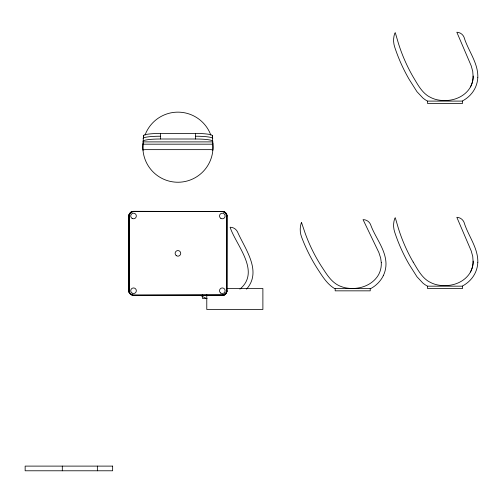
<?xml version="1.0" encoding="UTF-8"?>
<svg xmlns="http://www.w3.org/2000/svg" width="503" height="503" viewBox="0 0 503 503"><rect width="100%" height="100%" fill="white"/><g stroke="black" fill="none" stroke-linecap="round" stroke-linejoin="round"><path stroke-width="0.75" d="M477.819 77.449C478.278 62.806 468.048 50.633 464.024 37.165A8.167 8.167 0 0 0 456.825 32.217L471.217 65.843L472.745 71.407L473.147 77.223A22.497 22.497 0 0 1 470.481 86.925A23.182 23.182 0 0 1 468.029 90.534C460.371 99.695 447.054 102.354 435.824 99.462A32.23 32.23 0 0 1 431.731 97.978L429.021 96.607A23.723 23.723 0 0 1 427.072 95.331C420.766 90.71 417.163 83.511 413.196 76.997A165.525 165.525 0 0 1 398.37 43.201L395.276 32.638L394.748 33.393A21.107 21.107 0 0 0 394.685 47.018A169.932 169.932 0 0 0 409.153 79.355L416.956 91.684L422.891 98.003A29.042 29.042 0 0 0 426.695 100.657L427.506 101.097L462.553 101.097M477.819 262.522C478.278 247.878 468.048 235.706 464.024 222.238A8.167 8.167 0 0 0 456.825 217.29L471.217 250.915L472.745 256.48L473.147 262.296A22.497 22.497 0 0 1 470.481 271.997A23.182 23.182 0 0 1 468.029 275.606C460.371 284.767 447.054 287.42 435.824 284.535A32.23 32.23 0 0 1 431.731 283.051L429.021 281.68A23.723 23.723 0 0 1 427.072 280.404C420.766 275.782 417.163 268.583 413.196 262.069M129.038 215.768L129.032 290.753M128.906 215.749L129.007 291.231L129.032 216.007M226.595 290.992L226.677 216.013C226.91 214.492 226.532 213.781 226.054 214.108M226.595 215.787L226.947 215.994L226.972 290.747L226.576 291.212M226.658 291.218L226.991 290.74M222.32 211.505L133.528 211.31L131.66 211.801L133.528 211.505M133.295 295.186C134.056 295.613 130.83 294.94 133.534 295.192L222.313 295.192M129.032 215.29C128.234 215.9 129.981 213.957 129.057 214.794M143.003 144.179L143.493 135.653A16.895 2.207 0 0 1 160.388 133.446L195.434 133.446A16.907 2.207 0 0 1 212.36 135.653L212.844 144.179A35.373 35.072 0 0 1 212.844 150.202L212.587 149.8L210.713 149.643L145.304 149.643L143.261 149.8L143.003 150.202A35.373 35.072 0 0 1 143.003 144.179L212.844 144.179M226.79 291.231L226.834 214.775L226.759 215.297M222.559 211.455L133.05 211.43M222.798 211.43C224.017 210.99 225.941 213.479 225.325 212.662M133.05 295.28L132.622 295.028L133.043 295.349L222.804 295.374L223.948 295.003M226.727 291.224C227.224 292.501 224.709 294.431 226.363 293.079M226.608 292.4L226.84 291.231M226.847 291.709L226.966 291.231M132.861 294.991L132.805 295.318M128.988 215.278L129.164 214.309M226.715 291.69L226.922 291.231M223.275 211.505L222.81 211.335M132.591 295.154C131.352 294.978 129.422 293.708 130.013 293.048M129.196 215.083L129.478 213.649M129.265 215.102L129.202 214.592M129.34 215.121L129.39 214.416M226.771 291.702L226.759 292.186M223.615 212.027L223.76 211.549L224.382 211.945M223.986 211.65L223.64 211.939M381.28 262.698A22.61 22.61 0 0 1 379.086 273.689A23.182 23.182 0 0 1 376.791 277.398C369.542 286.88 356.35 290.118 345.008 287.722A32.23 32.23 0 0 1 340.852 286.414L339.512 285.861A23.515 23.515 0 0 1 336.086 283.975C329.578 279.637 325.667 272.595 321.417 266.263A165.525 165.525 0 0 1 305.132 233.147L301.586 222.728L301.09 223.508A21.107 21.107 0 0 0 301.618 237.12A169.932 169.932 0 0 0 317.481 268.791C322.247 276.009 326.875 283.937 334.508 288.508L370.881 288.508C376.15 285.603 380.614 281.177 383.261 275.751M131.428 294.871L131.629 294.5L132.138 295.035M224.212 211.738L223.665 211.864M129.183 214.322L129.46 214.448M129.284 214.366L129.642 214.026M226.639 292.406L225.558 293.683M226.092 292.941L226.57 292.639L225.973 293.136M129.523 213.964L129.611 213.442L130.013 213.731M129.579 213.995C130.604 212.562 129.214 213.36 129.981 213.97M129.717 214.071L130.088 212.895M224.602 212.499L224.86 212.071L225.394 212.58M225.401 212.926L224.634 211.983M129.824 213.869L130.063 213.492M226.023 292.903L225.646 293.456L225.948 293.683M224.992 212.316L224.652 212.423M225.834 293.048L225.646 293.456M225.432 212.53C225.369 213.429 226.444 213.63 225.702 212.958M130.805 294.494L130.667 293.947M246.508 289.156C262.44 271.262 244.923 248.822 237.504 231.864C236.19 229.066 233.185 227.193 230.097 227.237C235.876 245.03 261.164 271.463 239.906 289.131M130.893 294.022L130.617 294.343L131.082 294.525M225.658 293.765L226.199 293.268M130.145 212.958C131.654 212.027 130.642 211.97 130.503 212.983M130.29 213.09L130.61 212.769M225.256 294.368C222.986 294.073 227.765 294.437 224.665 293.997M225.042 294.494L224.533 294.601L225.495 293.934M225.891 213.109L226.268 213.995M130.453 294.167L130.202 293.456M130.484 293.507L130.258 294.022M225.181 293.947L224.652 294.356M226.312 214.479L226.363 213.656L226.143 214.548M224.898 293.953L224.545 294.205M130.805 212.247L131.189 211.939L131.535 212.562M130.887 212.367L131.855 211.625L132.402 211.794M130.962 212.48L131.415 211.845M225.061 294.519L224.212 294.997L224.024 294.595M130.736 294.205L129.692 292.979M131.113 212.291L131.723 211.958M131.252 212.059L131.66 211.801M224.457 294.469L224.061 294.676M224.407 294.846L224.766 294.525M224.659 294.783L224.168 294.909L224.533 294.601M129.164 292.413L129.755 293.205M131.484 211.996L131.868 211.675M129.497 293.073L129.302 292.633M129.434 292.84C128.598 292.061 129.837 292.262 129.39 291.426M226.715 215.07L226.715 214.819M224.219 295.01L133.534 295.123M129.478 292.564L128.975 291.715L129.422 292.589M226.916 215.265L226.576 215.561M131.899 211.75L132.585 211.549M129.183 292.413L129.535 292.3L129.302 291.438M132.207 211.939L132.641 211.826M129.478 291.853L129.032 291.947L129.284 292.388M223.257 295.154L223.76 295.173M226.972 215.988L226.601 216.013M133.282 295.406L223.238 295.098M129.133 291.69L129.485 291.413M129.032 291.709L128.881 291.231M223.024 295.198L222.552 295.186M222.32 295.374L222.546 295.041L222.32 295.399M143.066 141.211A17.108 2.232 0 0 1 160.388 139.004L195.434 139.004A17.121 2.232 0 0 1 212.782 141.211M143.066 141.896L212.782 141.896M301.316 222.816L301.649 222.816M413.183 262.076A165.525 165.525 0 0 1 398.37 228.274L395.276 217.711L394.748 218.465A21.107 21.107 0 0 0 394.685 232.09A169.932 169.932 0 0 0 409.153 264.421L416.956 276.757L422.891 283.076A29.042 29.042 0 0 0 426.695 285.729L427.506 286.169L462.553 286.169M226.268 288.508L262.887 288.508L262.887 309.483L206.783 309.483L206.783 294.72M207.154 298.449L202.476 298.449L202.476 294.745M128.919 291.476L129.032 291.947M226.476 292.859L226.369 292.564M223.483 211.662L224.149 211.895M131.937 294.896L130.83 294.469M206.595 298.581L200.515 295.462M224.923 212.417L225.558 213.09M130.925 294.343L130.484 294.136M225.363 212.618L226.036 213.593M130.522 294.098L130.114 293.827M130.233 293.727L129.478 293.079M226.099 213.241L226.369 214.203M130.063 293.28L129.755 292.941M129.315 291.891L129.221 291.444M226.891 215.014L226.752 216.007M212.467 141.393L212.782 143.531A34.902 34.902 0 0 0 212.543 141.708A35.047 35.047 0 0 1 178.534 182.237A35.047 35.047 0 0 1 143.135 142.921M381.299 262.698L380.664 258.083L378.897 252.594L363.053 219.622A8.167 8.167 0 0 1 370.466 224.256C375.068 237.529 385.82 249.249 385.996 263.899A27.193 27.193 0 0 1 383.273 275.757M427.506 101.097L427.506 103.436L462.553 103.436L462.553 100.902C467.551 98.223 471.845 94.174 474.562 89.169A27.193 27.193 0 0 0 477.806 77.449M427.506 286.169L427.506 288.508L462.553 288.508L462.553 285.974C467.551 283.296 471.845 279.24 474.562 274.242A27.193 27.193 0 0 0 477.806 262.522M370.221 288.502L370.221 290.841L335.174 290.841L335.174 288.502M226.815 216.007L226.752 290.759M212.36 135.653L212.36 137.086M195.434 133.446L195.434 139.004M160.388 133.446L160.388 139.004M143.493 135.653L143.493 138.526M97.356 466.111L97.356 470.783M62.303 466.111L62.303 470.783M473.153 76.047A22.61 22.61 0 0 1 470.487 86.925M473.153 261.114A22.61 22.61 0 0 1 470.487 271.997M144.99 135.206A35.047 35.047 0 0 1 210.858 135.206M143.066 138.432A17.108 2.232 0 0 1 160.388 136.225M195.434 136.225A17.121 2.232 0 0 1 212.782 138.432M112.647 466.111L25.15 466.111L25.15 470.783L112.647 470.783L112.647 466.111M132.126 218.409A2.804 2.804 0 0 0 136.332 215.982A2.804 2.804 0 0 0 132.126 213.555A2.804 2.804 0 0 0 132.126 218.409M132.044 293.117A2.804 2.804 0 0 0 136.332 290.835A2.804 2.804 0 0 0 132.207 288.269A2.804 2.804 0 0 0 132.044 293.117M176.27 255.631A2.804 2.804 0 0 0 180.709 253.669A2.804 2.804 0 0 0 176.792 250.802A2.804 2.804 0 0 0 176.27 255.631M220.861 218.384A2.804 2.804 0 0 0 225.124 216.057A2.804 2.804 0 0 0 220.974 213.53A2.804 2.804 0 0 0 220.861 218.384M220.716 293.048A2.804 2.804 0 0 0 225.111 290.979A2.804 2.804 0 0 0 221.125 288.206A2.804 2.804 0 0 0 220.716 293.048"/></g></svg>
